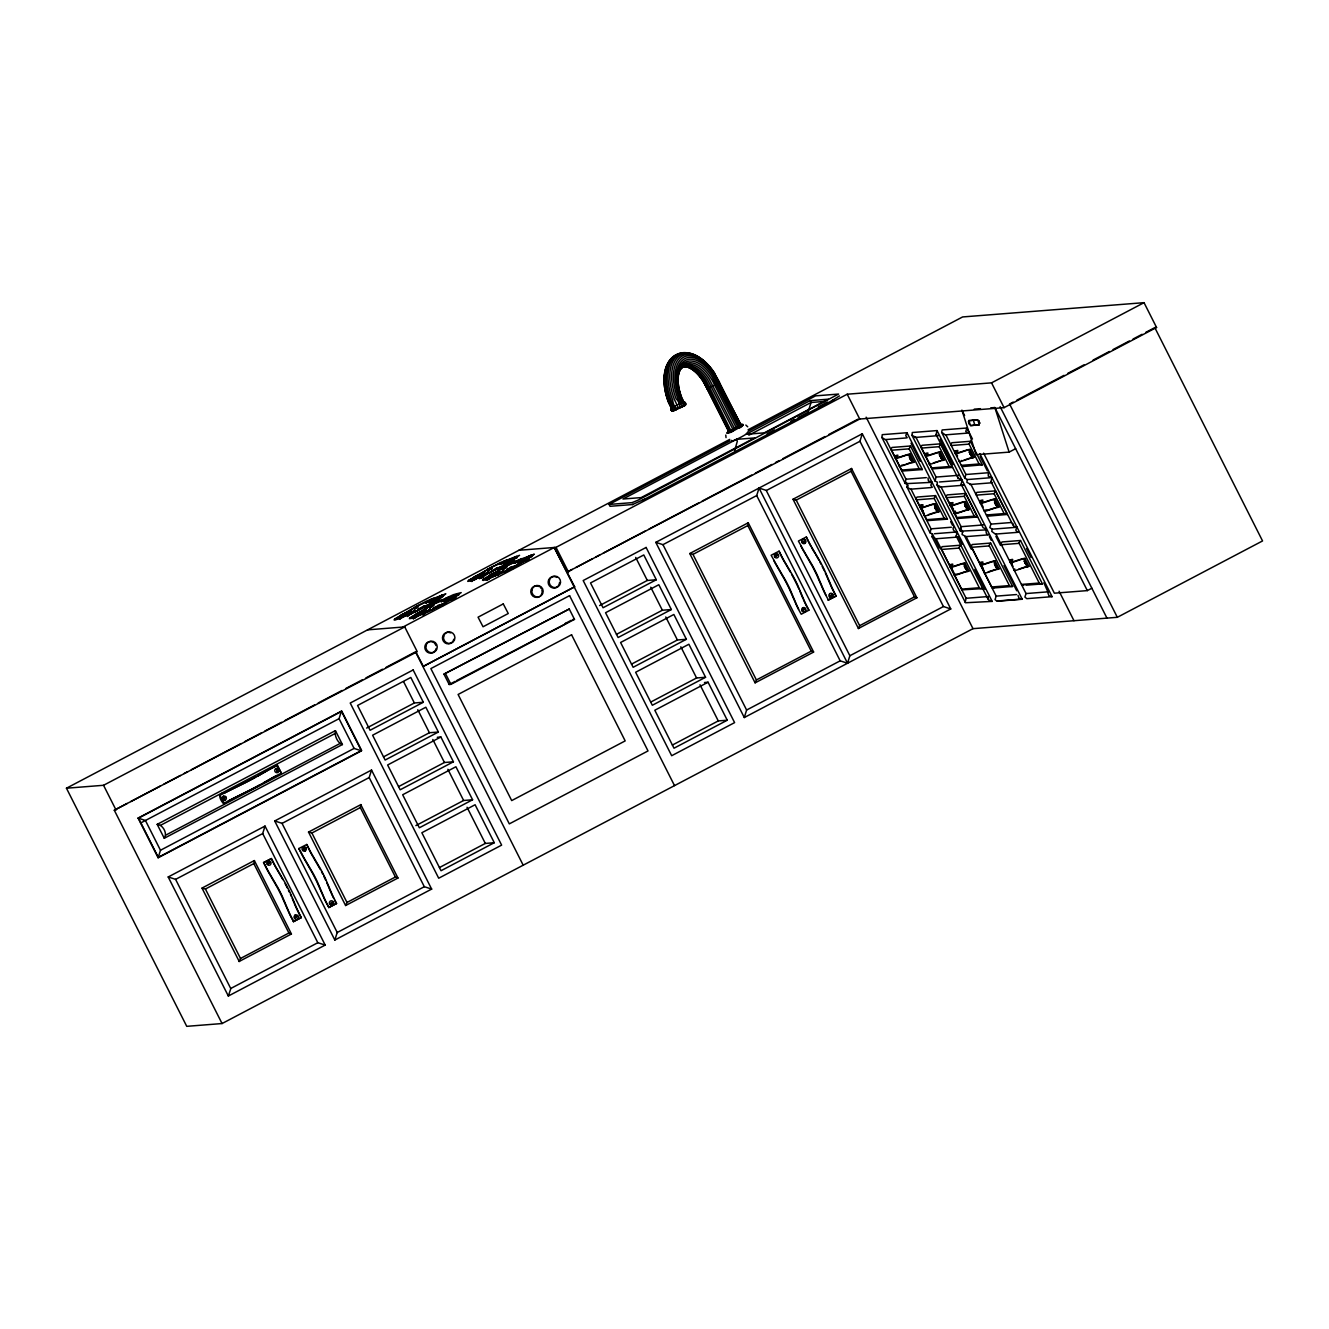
<?xml version="1.0" encoding="UTF-8"?>
<svg xmlns="http://www.w3.org/2000/svg" width="1329" height="1329" viewBox="0 0 1329 1329"><rect width="100%" height="100%" fill="white"/><g stroke="black" fill="none" stroke-linecap="round" stroke-linejoin="round"><path stroke-width="1.5" d="M725.767 435.065L726.033 437.606M776.651 555.456L775.455 553.811M304.241 849.198L305.255 850.892M985.968 509.588L986.268 510.07A45.452 3.721 -26.8 0 0 988.311 509.921L996.85 507.213A32.245 2.641 -26.8 0 1 997.863 507.047L999.043 506.947L995.072 499.073L993.876 499.172A32.245 2.641 -26.8 0 0 992.879 499.339L984.34 502.046A45.452 3.721 -26.8 0 1 982.297 502.212L982.862 500.136A32.245 2.641 -26.8 0 0 982.247 500.086L979.971 500.751L983.161 507.047M1012.781 523.36L1013.828 526.251L1017.017 527.231L1015.771 530.121L1017.266 532.231M1017.997 595.392L1019.044 598.283L1022.234 599.246L937.028 430.579L912.309 432.523L911.993 435.347L935.101 481.098L937.377 482.128L937.045 484.952L960.468 531.151L985.088 529.955M1047.867 592.817L1048.913 595.708L1052.103 596.671L979.855 453.671M899.052 465.715L899.301 466.23A44.106 3.622 -26.8 0 0 901.361 466.064L910.049 463.156A33.873 2.774 -26.8 0 1 911.794 462.725L914.053 462.06L910.083 454.186L908.903 454.285A32.245 2.641 -26.8 0 0 907.89 454.452L899.351 457.159A45.452 3.721 -26.8 0 1 897.324 457.309L897.872 455.232A32.245 2.641 -26.8 0 0 897.258 455.199L894.998 455.864L896.577 459.003M929.071 463.804L929.702 462.941M950.152 505.535L951.714 503.492A33.873 2.774 -26.8 0 0 951.298 503.226L950.119 503.326L953.292 509.622M954.122 513.409L955.119 512.246M734.605 450.73L737.346 441.228L736.416 439.367L622.969 499.023L641.143 497.594L754.59 437.939L736.416 439.367M335.323 730.684L157.187 824.362C162.985 824.777 167.753 833.532 164.264 838.267L342.35 744.572C337.599 742.977 334.21 735.518 335.456 730.684L342.433 744.572M202.141 888.088L205.414 889.018L240.499 958.475L239.22 961.482L201.991 888.088L254.354 860.561L291.45 934.021L288.908 933.008L253.822 863.568L254.404 860.594M311.9 833.017L360.309 807.567L360.907 804.593L308.494 832.087L311.9 833.017L346.985 902.474L345.64 905.531L397.986 878.004M689.901 553.528L692.974 554.392L756.4 679.966L755.138 682.84L813.664 652.057L748.244 522.779L689.768 553.528L755.088 682.824M796.221 500.103L859.647 625.677L858.451 628.517L793.014 499.239L851.607 468.489L851.058 471.263L796.221 500.103L793.048 499.222M808.098 412.106L811.039 402.488L810.109 400.627L746.084 434.284L764.275 432.855L828.283 399.182L810.109 400.627M692.974 554.392L747.812 525.553L748.244 522.779M728.957 430.164L727.91 432.772L733.11 430.729L732.777 429.217L740.103 425.263L741.648 426.111L738.824 427.788L737.678 426.709L712.012 376.655A33.424 18.49 66.3 0 0 684.585 362.751A33.424 18.49 66.3 0 0 681.528 397.072L683.787 401.906A2.126 2.126 0 0 1 685.349 405.212L685.349 405.212A2.126 2.077 75.7 0 0 683.654 401.89L680.963 397.587M928.007 477.942L928.373 480.849L932.028 482.327L930.798 485.218L932.277 487.344M988.145 597.003L988.51 599.911L992.182 601.389L906.976 432.722L882.24 434.666L881.924 437.49L905.348 483.69L932.028 482.327M729.239 430.031L727.91 432.772M228.339 996.036L230.797 988.643L175.578 879.333L168.202 876.974L228.339 996.036L325.19 945.069L265.019 826.073L168.202 876.974M337.3 932.642L282.047 823.399L369.18 777.565L371.522 770.056L274.704 820.973L334.842 940.035L431.692 889.068L424.316 886.709L337.184 932.526L334.842 940.035M924.27 515.037L924.369 515.835A44.106 3.622 -26.8 0 0 926.413 515.669L935.118 512.761A33.873 2.774 -26.8 0 1 936.845 512.329L939.121 511.665L935.151 503.791L933.955 503.89A32.245 2.641 -26.8 0 0 932.958 504.056L924.419 506.764A45.452 3.721 -26.8 0 1 922.376 506.93L923.04 504.904A32.245 2.641 -26.8 0 0 922.326 504.804L920.05 505.469L924.02 513.343M984.191 510.319L984.291 511.117A44.106 3.622 -26.8 0 0 986.334 510.951L995.039 508.043A33.873 2.774 -26.8 0 1 996.767 507.612L999.043 506.947M984.158 572.234L984.257 573.032A44.106 3.622 -26.8 0 0 986.301 572.865L995.006 569.958A33.873 2.774 -26.8 0 1 996.733 569.526L999.009 568.862L995.039 560.988L993.843 561.087A32.245 2.641 -26.8 0 0 992.846 561.253L984.307 563.961A45.452 3.721 -26.8 0 1 982.264 564.111L982.928 562.101A32.245 2.641 -26.8 0 0 982.214 562.001L979.938 562.665L983.909 570.54M655.795 542.348L662.955 544.657L756.699 495.567L759.042 488.059L766.202 490.368L849.862 655.745L847.537 663.254L840.177 660.829L746.616 710.035L744.29 717.544L655.795 542.348L862.288 433.769L950.767 608.948L744.29 717.544M766.384 490.484L859.946 441.278L862.288 433.769M685.681 365.791A33.424 18.49 66.3 0 1 702.742 380.725L707.194 388.716L717.594 383.732L719.471 382.187L714.337 372.984A41.98 23.224 66.3 0 0 679.9 355.524A41.98 23.224 66.3 0 0 676.046 398.617C685.531 408.8 674.052 413.618 672.64 399.929A43.824 24.238 66.3 0 1 671.859 360.126A43.824 24.238 66.3 0 1 698.041 357.518M907.308 484.288L906.976 487.095L930.084 532.846L932.36 533.893L934.038 537.198M1013.014 525.171L991.002 481.63L991.949 477.609L967.23 479.57L966.897 482.377L970.918 484.437L990.952 524.124L1011.303 522.513M932.36 533.893L932.044 536.717L965.485 602.751L992.182 601.389M953.408 527.081C951.481 532.314 958.907 530.852 956.149 535.952L988.161 599.346M962.429 531.75L962.096 534.557L966.117 536.617L996.185 596.14L1016.519 594.545M1017.017 527.231L992.281 529.175L991.75 531.384L995.321 534.092L1018.346 532.281M1048.066 592.285L1043.863 582.783M158.134 857.77L160.477 850.261L145.426 820.491L138.083 818.083L158.134 857.77L361.455 750.852L341.403 711.165L138.083 818.083M140.592 823.033L339.061 718.673L341.403 711.165M411.143 614.031L414.847 610.426L412.355 613.001M484.869 575.523L488.574 571.919L484.836 575.789M728.574 430.513L727.711 432.673M742.446 425.529L741.931 424.383L740.103 424.615L718.673 382.187L740.868 424.566L742.363 425.346L741.648 426.111M906.976 432.722L905.73 435.613L907.225 437.739M937.028 430.579L936.081 434.583L958.093 478.141L962.096 480.184L961.149 484.205L983.144 527.746C988.859 529.008 983.593 533.361 988.477 534.856L964.937 536.7L971.217 549.143M926.313 477.626L905.979 479.221L905.032 483.241M966.897 428.004L965.751 431.493L968.226 433.055L945.201 434.882L941.63 432.174L942.178 429.948L966.897 428.004L972.463 439.035M958.408 475.317L936.048 477.078L935.101 481.098M991.949 477.609L988.294 476.131L988.278 472.742L965.901 474.503L964.754 477.991L967.23 479.57M951.381 527.231L931.031 528.842L930.084 532.846M983.477 524.922L961.1 526.683L960.153 530.703M990.952 524.124L989.806 527.596L992.281 529.175M988.494 596.522L966.117 598.283L965.17 602.303M996.185 596.14L995.039 599.628L996.949 601.24L1022.234 599.246M1048.415 591.804L1026.038 593.565L1024.892 597.053L1026.819 598.665L1052.103 596.671M427.689 611.805L430.181 609.214L422.356 614.031M500.817 573.331L503.326 570.756L495.501 575.573M423.021 615.327L429.051 609.729M497.661 575.474L502.179 571.271M954.87 573.746L954.189 575.175A44.106 3.622 -26.8 0 0 956.249 575.025L964.937 572.101A33.873 2.774 -26.8 0 1 966.681 571.669L968.941 571.005L964.97 563.147L963.791 563.23A32.245 2.641 -26.8 0 0 962.777 563.396L954.239 566.104A45.452 3.721 -26.8 0 1 952.212 566.27L952.76 564.194A32.245 2.641 -26.8 0 0 952.145 564.144L949.886 564.808L953.857 572.683M1014.791 569.011L1014.11 570.457A44.106 3.622 -26.8 0 0 1016.17 570.291L1024.858 567.383A33.873 2.774 -26.8 0 1 1026.603 566.951L1028.862 566.287L1024.892 558.429L1023.712 558.512A32.245 2.641 -26.8 0 0 1022.699 558.678L1014.16 561.386A45.452 3.721 -26.8 0 1 1012.133 561.552L1012.681 559.476A32.245 2.641 -26.8 0 0 1012.067 559.426L1009.807 560.09L1012.98 566.387M417.04 607.669L418.386 606.489L416.392 606.373L417.04 607.669L414.515 608.998L413.867 607.702L418.386 606.489M432.39 606.456L433.736 605.293L431.726 605.16L432.39 606.456L429.848 607.785L429.201 606.489L433.736 605.293M490.783 569.161L492.129 567.981L490.119 567.865L490.783 569.161L488.241 570.49L487.593 569.194L492.129 567.981M505.518 567.998L506.864 566.818L504.87 566.702L505.518 567.998L502.993 569.327L502.329 568.031L506.864 566.818M415.778 608.333L417.14 607.154L414.515 608.998M431.111 607.12L432.473 605.941L429.848 607.785M489.504 569.825L490.866 568.646L488.241 570.49M504.256 568.662L505.601 567.483L502.993 569.327M707.875 387.752L707.011 388.616L728.325 430.812L732.827 429.184L707.543 379.645A30.118 16.662 66.3 0 0 678.023 374.08M959.555 460.382L959.222 461.512A44.106 3.622 -26.8 0 0 961.282 461.346L969.971 458.439A33.873 2.774 -26.8 0 1 971.715 458.007L973.991 457.342L970.004 449.468L968.824 449.567A32.245 2.641 -26.8 0 0 967.811 449.734L959.289 452.441A45.452 3.721 -26.8 0 1 957.245 452.591L957.794 450.514A32.245 2.641 -26.8 0 0 957.179 450.481L954.92 451.146L956.498 454.285M731.581 440.364C728.093 444.085 749.905 433.237 747.214 432.573M672.075 407.206L671.079 407.82A2.126 2.126 0 0 0 672.64 411.143L677.873 408.867M672.64 411.143L677.624 408.535M679.783 407.97L685.349 405.212L678.205 408.385M175.544 879.399L262.693 833.565L265.019 826.073M415.196 617.719L424.416 611.423L415.229 617.719M486.846 580.308L497.544 572.965L486.846 580.308L486.181 579.012L497.544 572.965M409.199 614.297L414.847 610.426M425.845 602.884L433.42 598.216L434.085 599.512L425.845 602.884L431.244 599.163M424.532 613.084L430.181 609.214M441.178 601.672L448.753 597.003L449.418 598.299L441.178 601.672L446.594 597.95M482.925 575.789L488.574 571.919M499.571 564.376L507.146 559.708L507.811 561.004L499.571 564.376L504.987 560.655M497.677 574.626L503.326 570.756M514.323 563.214L521.898 558.545L522.546 559.841L514.323 563.214L519.722 559.492M409.083 612.636L399.896 618.915L409.083 612.636L397.72 618.683M482.809 574.128L473.622 580.408L482.809 574.128L471.446 580.175L472.094 581.454M399.398 618.949L408.784 612.652L397.172 618.699M416.293 616.689L413.169 618.782L412.505 617.487L424.117 611.456L419.416 614.596M477.809 577.284L482.51 574.145L470.898 580.192L471.562 581.487M487.859 579.278L497.262 572.982L485.65 579.029L486.298 580.324M331.569 903.388L332.865 904.667A2.209 2.16 85.5 0 0 330.556 900.962L330.074 901.278A2.209 2.16 85.5 0 0 332.4 904.966M401.441 614.779L410.91 610.692L400.029 615.692L401.391 616.54M416.774 613.566L426.244 609.496L415.362 614.496L416.725 615.327M475.167 576.271L484.636 572.184L473.755 577.185L475.117 578.032M455.515 598.316L454.153 597.485L444.933 601.456L455.565 596.571L456.212 597.851M513.908 561.021L512.545 560.19L503.326 564.144L513.958 559.26L514.605 560.556M489.903 575.108L499.388 571.021L488.507 576.038L489.853 576.869M802.866 607.718L802.4 608.034A2.209 2.16 85.5 0 0 804.709 611.722L805.191 611.406A2.209 2.16 85.5 0 0 802.866 607.718L803.596 609.513M437.49 600.525L429.599 602.652L440.231 597.768L440.879 599.063M525.968 560.855L518.077 562.981L528.693 558.097L529.357 559.393M728.99 431.377C720.717 435.696 737.329 431.51 734.439 428.453L709.088 378.748A30.833 17.044 66.3 0 0 678.338 375.027M728.807 431.742L730.036 430.961M496.531 568.662L491.747 570.922L496.232 568.513M1012.565 586.471L1009.99 586.305A3.655 2.724 -14.7 0 1 1009.375 585.591L989.324 545.903A3.655 2.309 -37.1 0 1 989.191 545.106L990.637 543.063L1012.565 586.471L994.026 587.933M1042.434 583.896L1039.859 583.73A3.655 2.724 -14.7 0 1 1039.228 583.032L1019.177 543.345A3.655 2.309 -37.1 0 1 1019.044 542.531L1020.506 540.488L1042.434 583.896L1025.938 585.192M400.677 616.988L410.146 611.19L403.7 615.094M474.403 578.48L483.872 572.683L477.427 576.587M416.01 615.792L425.479 609.978L419.034 613.882M489.155 577.318L498.624 571.52L492.179 575.424M740.103 424.615L742.745 425.18M403.85 614.995L410.91 610.692M477.576 576.487L484.636 572.184M420.961 612.719L426.244 609.496M492.328 575.324L499.388 571.021M1023.878 585.358L1021.835 585.142A3.655 2.309 -37.1 0 1 1021.569 584.411L1039.228 583.032M921.661 507.396L921.711 508.342M479.404 578.746L482.427 576.969M910.465 445.996L909.136 448.837L919.17 468.688L922.359 469.552L910.465 445.996L891.909 447.458L891.028 449.185L902.175 471.047L922.359 469.552M940.517 443.836L939.204 446.694L949.222 466.529L952.428 467.409L940.517 443.836L921.977 445.298L921.08 447.042L932.244 468.888L952.428 467.409M970.386 441.278L969.057 444.119L979.091 463.971L982.281 464.834L970.386 441.278L951.846 442.74L950.933 444.202L951.398 445.514L969.057 444.119M935.516 495.601L934.204 498.458L944.221 518.293L947.427 519.157L935.516 495.601L916.977 497.063L916.08 498.807L927.243 520.652L947.427 519.157M965.585 493.458L964.273 496.298L974.29 516.15L977.479 517.014L965.585 493.458L947.045 494.92L946.148 496.647L957.295 518.509L977.479 517.014M995.438 490.883L994.125 493.723L1004.143 513.575L1007.349 514.439L995.438 490.883L976.898 492.345L975.984 493.807L976.466 495.119L994.125 493.723M965.635 506.316L964.538 504.239L966.582 508.11L965.12 506.233M965.369 567.865C968.941 574.427 962.312 560.705 964.92 567.732M1025.29 563.147L1024.227 561.004L1026.187 564.941L1025.191 563.047M263.325 782.897L272.927 777.482A32.245 2.641 -26.8 0 1 276.216 775.721L281.349 773.146L277.379 765.271L272.246 767.863A32.245 2.641 -26.8 0 0 268.956 769.607L254.155 778.096A44.106 3.622 -26.8 0 1 245.749 782.515L229.252 790.655A33.873 2.774 -26.8 0 0 224.667 792.998C210.896 792.881 232.425 814.81 219.783 795.556M258.042 775.97L268.242 770.155A33.873 2.774 -26.8 0 1 272.511 767.83L277.379 765.271M262.012 783.844L272.212 778.013A33.873 2.774 -26.8 0 1 276.482 775.704M164.264 838.267L157.187 824.362M261.531 783.894L258.142 785.971A44.106 3.622 -26.8 0 1 249.719 790.39L233.223 798.53A33.873 2.774 -26.8 0 0 228.638 800.855L223.505 803.447M255.65 777.066L253.673 778.146A45.452 3.721 -26.8 0 1 245.284 782.548L227.774 791.253A32.245 2.641 -26.8 0 0 224.402 793.014L219.518 795.573M259.62 784.941L257.643 786.004A45.452 3.721 -26.8 0 1 249.254 790.423L231.761 799.128A32.245 2.641 -26.8 0 0 228.372 800.889M644.449 499.272L632.405 504.538M431.56 600.808L442.74 595.01L443.388 596.289L431.344 600.791L442.192 595.027M517.114 557.781L505.07 562.283L515.918 556.519M424.416 611.423L413.053 617.47L413.701 618.766M446.893 599.595L458.073 593.797L458.721 595.093L446.677 599.595L457.525 593.814M520.038 561.137L531.201 555.339L531.866 556.635L519.822 561.12L530.67 555.356M1145.714 332.383L1154.801 327.615L1262.55 540.936L1117.324 617.304L972.994 628.667L222.059 1023.546L186.741 1026.337L66.45 788.213L729.754 439.401M748.094 429.765L962.595 316.95L1144.036 302.663L1156.562 327.466L1004.076 407.654L859.73 419.034L566.769 572.301M632.953 504.505L610.044 506.299L609.097 504.439L729.704 441.029M747.978 431.41L815.591 395.859L838.566 394.065L638.153 500.119L632.023 502.644L609.097 504.439M423.652 606.074L427.573 606.838L426.925 605.542L422.389 606.738L424.383 606.871L425.047 608.167L426.31 607.503M497.378 567.566L501.299 568.33L500.651 567.034L496.116 568.231L498.126 568.363L498.774 569.659M748.858 435.181L811.039 402.488L825.176 401.375M767.032 433.752L774.358 429.898M790.805 421.243L794.476 419.316M798.114 417.406L807.268 412.588M818.232 406.824L827.386 402.006M642.173 500.452L833.831 399.68M402.92 627.072L554.243 547.498L574.66 586.803L423.336 666.377L574.66 586.803M66.45 788.213L103.546 785.289L404.73 626.906L417.256 651.708L114.294 810.225L222.059 1023.546M518.842 550.289L556.004 547.349L847.204 394.215L991.55 382.852L1144.036 302.663M114.294 810.225L127.152 803.464M130.823 801.537L160.211 786.087M163.882 784.16L180.412 775.455M184.083 773.528L187.754 771.601M191.442 769.674L241.014 743.592M244.702 741.665L261.215 732.977M264.903 731.033L281.432 722.345M285.104 720.418L314.475 704.968M318.163 703.024L342.035 690.482M345.706 688.538L362.236 679.85M365.907 677.923L382.436 669.235M386.108 667.308L415.495 651.841L523.194 865.196M568.596 571.337L572.251 569.41M575.922 567.483L592.402 558.811M596.057 556.884L599.728 554.974M603.383 553.047L645.495 530.902M649.167 528.975L698.605 502.977M702.26 501.05L751.699 475.051M755.37 473.124L771.85 464.452M775.505 462.525L779.176 460.598M782.831 458.671L824.944 436.527M828.615 434.6L857.903 419.2M443.952 674.135L569.261 609.014L574.493 619.364L450.913 684.352L449.185 684.485L443.952 674.135L569.261 609.014M160.593 825.292L334.858 733.641M224.451 798.131L225.864 796.785A2.209 2.16 85.5 0 0 222.259 799.144L222.558 799.626A2.209 2.16 85.5 0 0 226.163 797.267M277.096 770.305L278.758 769.425M449.185 684.485L455.232 681.312M571.237 620.294L565.19 623.484L566.37 623.384M366.621 728.076L414.366 702.975L423.336 702.26L410.811 677.458L357.567 705.466L370.093 730.269L423.336 702.26M599.595 605.575L647.323 580.457L656.31 579.76L643.784 554.957L590.525 582.949L603.05 607.752L656.31 579.76M564.543 624.348L456.744 680.514M165.61 835.21L339.875 743.559M894.998 455.864L896.178 455.764A33.873 2.774 -26.8 0 1 896.593 456.03L895.331 458.355A44.106 3.622 -26.8 0 0 897.374 458.189L906.079 455.282A33.873 2.774 -26.8 0 1 907.823 454.85L910.083 454.186M160.477 850.261L354.095 748.426L361.455 750.852M1013.196 402.072L1009.575 403.983L1117.324 617.304M1016.835 400.162L1064.031 375.343M1067.652 373.432L1083.999 364.844M1093.069 360.076L1109.416 351.471M1113.037 349.56L1129.384 340.972M1133.006 339.061L1142.093 334.293M940.151 452.043L938.955 452.142A32.245 2.641 -26.8 0 0 937.958 452.309L929.42 455A45.452 3.721 -26.8 0 1 927.376 455.166L927.941 453.089A32.245 2.641 -26.8 0 0 927.326 453.056L925.05 453.721L926.247 453.621A33.873 2.774 -26.8 0 1 926.662 453.887L925.399 456.212A44.106 3.622 -26.8 0 0 927.443 456.046L936.148 453.139A33.873 2.774 -26.8 0 1 937.875 452.707L940.151 452.043L944.122 459.917L941.846 460.582A33.873 2.774 -26.8 0 0 940.118 461.013L931.413 463.921A44.106 3.622 -26.8 0 1 929.37 464.087L929.154 463.971M383.5 756.882L429.4 732.744L438.371 732.03L425.845 707.227L372.602 735.219L385.128 760.038L438.371 732.03M616.457 634.365L662.357 610.227L671.344 609.529L658.819 584.727L605.559 612.719L618.101 637.521L671.344 609.529M954.92 451.146L956.099 451.046A33.873 2.774 -26.8 0 1 956.515 451.312L955.252 453.638A44.106 3.622 -26.8 0 0 957.295 453.471L966 450.564A33.873 2.774 -26.8 0 1 967.745 450.132L970.004 449.468M798.696 609.247A33.873 6.612 62.3 0 1 796.553 604.695L789.858 588.93A44.106 8.605 62.3 0 0 785.505 580.308L776.369 564.725A33.873 6.612 62.3 0 1 773.927 560.207L771.136 555.24L779.076 551.17L781.602 556.17A33.873 6.612 62.3 0 0 784.06 560.688L793.18 576.271A44.106 8.605 62.3 0 1 797.533 584.893L804.244 600.658A33.873 6.612 62.3 0 0 806.371 605.21L808.896 610.194L801.221 614.231L798.43 609.263A32.245 6.296 62.3 0 1 796.752 605.841L789.376 588.946A45.452 8.871 62.3 0 0 785.024 580.358L775.438 563.646A32.245 6.296 62.3 0 1 773.661 560.223M825.957 595.06A33.873 6.612 62.3 0 1 823.814 590.508L817.119 574.743A44.106 8.605 62.3 0 0 812.767 566.121L803.63 550.555A33.873 6.612 62.3 0 1 801.188 546.036L798.397 541.053L806.338 536.999L808.863 541.983A33.873 6.612 62.3 0 0 811.321 546.518L820.442 562.084A44.106 8.605 62.3 0 1 824.794 570.706L831.505 586.471A33.873 6.612 62.3 0 0 833.632 591.023L836.157 596.023L828.216 600.077L836.157 596.023M440.879 736.997L387.636 764.989L400.162 789.791L453.422 761.799L440.879 736.997L437.291 737.279M964.605 415.495L961.897 410.129L976.15 454.701L1009.126 452.109L1015.638 448.67M920.05 505.469L921.23 505.385A33.873 2.774 -26.8 0 1 921.661 505.635L920.399 507.96A44.106 3.622 -26.8 0 0 922.442 507.811L931.147 504.887A33.873 2.774 -26.8 0 1 932.875 504.455L935.151 503.791M398.534 786.635L444.434 762.497L453.422 761.799M631.491 664.135L677.408 639.997L686.379 639.282L673.853 614.48L620.593 642.488L633.136 667.291L686.379 639.282M205.414 889.018L253.822 863.568M263.541 862.604L271.481 858.551L274.007 863.534A33.873 6.612 62.3 0 0 276.449 868.07L285.585 883.635A44.106 8.605 62.3 0 1 289.938 892.257L296.633 908.023A33.873 6.612 62.3 0 0 298.776 912.574L301.301 917.575L293.609 921.612L290.835 916.628A32.245 6.296 62.3 0 1 289.157 913.206L281.765 896.327A45.452 8.871 62.3 0 0 277.429 887.722L267.843 871.01A32.245 6.296 62.3 0 1 266.066 867.604L263.541 862.604L271.481 858.551M950.119 503.326L952.378 502.661A32.245 2.641 -26.8 0 1 952.993 502.694L952.444 504.771A45.452 3.721 -26.8 0 0 954.488 504.621L963.01 501.913A32.245 2.641 -26.8 0 1 964.023 501.747L965.203 501.648L969.19 509.522L966.914 510.186A33.873 2.774 -26.8 0 0 965.17 510.618L956.481 513.526A44.106 3.622 -26.8 0 1 954.438 513.692L954.222 513.575M298.842 848.517L306.783 844.463L309.308 849.447A33.873 6.612 62.3 0 0 311.75 853.982L320.87 869.548A44.106 8.605 62.3 0 1 325.24 878.17L331.934 893.935A33.873 6.612 62.3 0 0 334.061 898.487L336.586 903.471L328.911 907.508L326.12 902.541A32.245 6.296 62.3 0 1 324.442 899.118L317.066 882.24A45.452 8.871 62.3 0 0 312.73 873.635L303.128 856.923A32.245 6.296 62.3 0 1 301.351 853.517L298.842 848.517L301.617 853.484A33.873 6.612 62.3 0 0 304.075 858.019L313.195 873.585A44.106 8.605 62.3 0 1 317.548 882.207L324.259 897.972A33.873 6.612 62.3 0 0 326.386 902.524L328.911 907.508M950.235 505.701L950.451 505.817A44.106 3.622 -26.8 0 0 952.494 505.651L961.199 502.744A33.873 2.774 -26.8 0 1 962.944 502.312L965.203 501.648M979.971 500.751L981.167 500.668A33.873 2.774 -26.8 0 1 981.583 500.917L980.32 503.242A44.106 3.622 -26.8 0 0 982.364 503.093L991.069 500.169A33.873 2.774 -26.8 0 1 992.796 499.737L995.072 499.073M415.877 825.591L463.622 800.49L472.592 799.776L455.913 766.75L402.67 794.759L419.349 827.784L472.592 799.776M650.678 702.111L696.579 677.973L705.566 677.275L688.887 644.249L635.627 672.258L652.323 705.267L705.566 677.275M708.075 682.226L654.815 710.234L674.002 748.21L727.262 720.218L708.075 682.226L704.486 682.508M949.886 564.808L951.066 564.725A33.873 2.774 -26.8 0 1 951.481 564.991L950.218 567.317A44.106 3.622 -26.8 0 0 952.262 567.151L960.967 564.244A33.873 2.774 -26.8 0 1 962.694 563.812L964.97 563.147M293.344 921.628L301.301 917.575M756.4 679.966L811.238 651.127L813.531 651.974M859.647 625.677L914.485 596.837L916.91 597.768M858.335 628.534L916.877 597.784L851.49 468.489M328.645 907.541L336.586 903.471M979.938 562.665L981.118 562.566A33.873 2.774 -26.8 0 1 981.55 562.832L980.287 565.157A44.106 3.622 -26.8 0 0 982.33 565.008L991.035 562.084A33.873 2.774 -26.8 0 1 992.763 561.652L995.039 560.988M240.499 958.475L288.908 933.008M346.985 902.474L395.394 877.007L397.952 878.02L360.774 804.593M239.087 961.515L291.367 934.021M1009.807 560.09L1010.987 560.007A33.873 2.774 -26.8 0 1 1011.402 560.257L1010.14 562.582A44.106 3.622 -26.8 0 0 1012.183 562.433L1020.888 559.509A33.873 2.774 -26.8 0 1 1022.616 559.094L1024.892 558.429M439.417 867.571L485.318 843.433L494.288 842.719L475.101 804.743L421.858 832.735L441.045 870.728L494.288 842.719M672.374 745.054L718.275 720.916L727.262 720.218M849.862 655.745L943.424 606.539L950.767 608.948M230.681 988.527L317.814 942.71L325.19 945.069M983.61 453.123L1054.379 593.199L1087.338 590.608L1091.857 588.232M505.286 562.3L516.466 556.502M831.572 400.86L839.446 395.909M735.02 429.965L737.362 428.752M677.292 408.817L675.315 409.897L677.009 409.249M680.697 407.538L682.674 406.458L680.98 407.106M499.87 567.832L505.651 565.107M426.144 606.34L431.925 603.615M514.622 566.669L518.958 564.626M441.477 605.127L445.813 603.084M482.493 577.55L483.59 577.085M518.077 562.981L527.297 559.027L527.945 560.323M429.599 602.652L438.819 598.698L439.467 599.994M993.776 588.082L991.982 587.717A3.655 2.309 -37.1 0 1 991.716 586.986L971.665 547.299A3.655 2.724 -14.7 0 1 971.167 546.535L972.097 544.525L990.637 543.063M500.634 563.911L507.811 561.004M515.386 562.748L522.546 559.841M426.908 602.419L434.085 599.512M442.241 601.206L449.418 598.299M505.07 562.283L512.745 559.31M519.822 561.12L527.48 558.147M431.344 600.791L442.839 596.322M446.677 599.595L454.352 596.605M937.676 461.562L940.567 460.548M908.853 463.24L905.929 464.303M963.724 572.201L958.226 573.978A45.452 3.721 -26.8 0 1 956.182 574.145M684.352 405.827A2.126 1.778 61.5 0 0 682.79 402.521L680.332 397.255A36.963 20.45 66.3 0 1 683.721 359.295A36.963 20.45 66.3 0 1 714.055 374.662L739.954 425.33C747.413 421.376 739.771 430.662 736.216 427.606L714.786 385.393A31.962 17.676 66.3 0 0 686.578 363.349A31.962 17.676 66.3 0 0 681.461 397.255M740.668 425.662L742.529 425.081M909.435 463.04L911.86 462.326A32.245 2.641 -26.8 0 1 912.873 462.16L914.053 462.06M964.306 571.985L966.748 571.271A32.245 2.641 -26.8 0 1 967.761 571.105L968.941 571.005M937.028 461.811L933.39 462.874M803.979 541.85L804.826 543.428M831.256 595.857L832.087 597.419M935.566 512.296L928.39 514.639M995.454 569.493L988.278 571.835M960.103 512.064L966.98 509.788A32.245 2.641 -26.8 0 1 967.695 509.638M504.106 563.662L512.861 561.071M518.842 562.499L527.596 559.908M430.38 602.17L439.118 599.578M445.713 600.957L454.468 598.382M970.918 457.824L964.04 460.116M1025.805 566.785L1018.911 569.078M904.983 464.602L903.338 465.017A45.452 3.721 -26.8 0 1 901.627 465.233M995.936 569.344L996.816 569.128A32.245 2.641 -26.8 0 1 997.83 568.962L999.009 568.862M503.326 564.144L511.216 562.017M444.933 601.456L452.824 599.313M941.513 460.266L941.929 460.166A32.245 2.641 -26.8 0 1 942.942 460L944.122 459.917M936.513 512.03L936.928 511.931A32.245 2.641 -26.8 0 1 937.942 511.765L939.121 511.665M959.239 512.296L958.458 512.479A45.452 3.721 -26.8 0 1 956.415 512.645L956.099 512.379M906.262 437.939L885.28 439.6L881.924 437.49M931.33 487.544L910.332 489.205L906.976 487.095M1154.801 327.615L1156.562 327.466M974.257 409.149L980.437 408.667M990.736 407.853L994.856 407.538L1087.338 590.608M968.874 420.529L977.712 419.831L979.307 424.782L970.452 425.479L968.874 420.529A53.957 2.675 -17.7 0 0 973.293 420.18A53.957 2.675 -17.7 0 0 977.712 419.831M914.817 437.49L938.357 435.63M891.477 450.232L909.136 448.837M921.545 448.089L939.204 446.694M939.753 455.083L941.347 458.239M909.966 458.854C915.399 466.197 906.893 450.98 910 458.771M973.991 457.342L972.795 457.425A32.245 2.641 -26.8 0 0 972.163 457.525M901.511 470.084L919.17 468.688M979.091 463.971L961.432 465.349L963.01 466.529L982.281 464.834M931.563 467.924L949.222 466.529M939.437 481.978L962.096 480.184M939.869 487.095L963.425 485.235M969.738 484.52L991.251 482.826M916.545 499.837L934.204 498.458M946.597 497.694L964.273 496.298M964.704 504.704L966.299 507.861M934.951 508.309C939.238 514.024 932.277 502.545 935.433 508.426M995.355 503.857C998.91 509.456 992.829 497.478 995.006 503.658M967.994 509.605L969.19 509.522M954.089 511.2L955.269 511.1M926.562 519.689L944.221 518.293M1004.143 513.575L986.483 514.971L988.062 516.134L1007.349 514.439M956.631 517.529L974.29 516.15M806.338 536.999L808.597 542.016A32.245 6.296 62.3 0 0 810.374 545.422L810.972 546.535M934.42 533.726L957.096 531.949M779.076 551.17L781.336 556.187A32.245 6.296 62.3 0 0 783.113 559.609L790.456 572.184M1020.506 540.488L1001.95 541.95L1001.036 543.96A3.655 2.724 -14.7 0 0 1001.518 544.724L1019.177 543.345M941.596 549.458L959.256 548.063L979.307 587.75A3.655 2.724 -14.7 0 0 979.938 588.448L982.513 588.614L961.914 589.877A3.655 2.309 -37.1 0 1 961.648 589.146L941.596 549.458A3.655 2.724 -14.7 0 1 941.115 548.678L942.028 546.668L960.585 545.206L959.123 547.266A3.655 2.309 -37.1 0 0 959.256 548.063M971.665 547.299L989.324 545.903M964.472 566.204L966.05 569.344M1024.509 561.469L1026.104 564.626M995.271 565.689C991.899 558.496 999.258 572.201 995.172 565.689M1028.862 566.287L1027.682 566.387A32.245 2.641 -26.8 0 0 1026.669 566.553M367.518 629.863L404.73 626.906M572.766 619.497L574.493 619.364M961.648 589.146L979.307 587.75M991.716 586.986L1009.375 585.591M808.896 610.194L806.105 605.227A32.245 6.296 62.3 0 1 804.427 601.804L803.397 599.595M997.398 600.99L1022.134 599.03M281.349 773.146L277.113 765.288M306.783 844.463L309.042 849.464A32.245 6.296 62.3 0 0 310.82 852.886L312.614 856.142M308.527 832.07L345.59 905.514M683.654 401.89L671.228 407.837L668.404 402.122A40.518 22.41 66.3 0 1 664.949 372.485M274.704 820.973L282.08 823.332M937.809 435.679L936.081 434.583M962.861 485.284L961.149 484.205M740.702 424.483L719.271 382.087M992.198 482.626L991.002 481.63M957.329 536.966L956.149 535.952M662.955 544.657L746.616 710.035M745.835 425.064L747.712 426.792M952.112 505.518L952.245 507.246M953.508 509.107L952.76 508.16M982.862 567.915L982.098 566.669M922.974 510.718L922.409 509.838M814.993 553.379L811.57 547.631M911.993 435.347L915.997 437.391L936.048 477.078M937.045 484.952L941.048 486.995L961.1 526.683M932.044 536.717L936.048 538.76L966.117 598.283M957.561 455.98L957.079 455.133M678.704 408.618L674.318 399.265A43.109 23.839 66.3 0 1 675.713 357.219A43.109 23.839 66.3 0 1 706.829 364.129M313.195 857.172L320.405 869.598M815.508 554.176L818.83 560.041M728.01 432.324L728.508 430.895L702.825 380.16A35.135 19.437 66.3 0 0 694.253 370.043M728.624 432.606L729.089 430.746L703.739 381.107A30.833 17.044 66.3 0 0 682.873 366.704M729.787 432.191L730.053 430.397L704.769 380.875A30.118 16.662 66.3 0 0 681.395 367.601M282.844 879.549L275.518 866.973A32.245 6.296 62.3 0 1 273.741 863.568L272.063 860.228M731.315 431.543L706.064 380.376A29.886 16.529 66.3 0 0 681.544 367.95M719.238 382.519L714.553 373.881A38.807 21.463 66.3 0 0 682.707 357.734A38.807 21.463 66.3 0 0 679.152 397.587L681.727 403.069A2.126 1.412 62.9 0 1 683.289 406.392M717.843 380.659L713.656 372.934A43.109 23.839 66.3 0 0 709.204 366.837M791.569 574.228L792.699 576.321A45.452 8.871 62.3 0 1 797.051 584.91L798.978 589.079M952.229 569.177L951.73 568.164M415.911 652.09L423.336 666.377M991.55 382.852L1004.076 407.654M1000.122 406.641L1106.957 618.118M1059.097 591.222L1073.982 620.709M980.071 456.512L987.364 470.948M1026.536 548.512L1031.105 557.532M968.924 450.049L972.894 457.907M993.976 499.654L997.963 507.512M1023.812 558.994L1027.782 566.868M1011.568 562.483L1012.366 564.061M945.849 434.816L965.901 474.503M995.969 534.042L1026.038 593.565M995.886 536.285L1000.521 545.455M941.846 432.772L964.954 478.523M940.184 439.234L952.943 464.502M989.391 536.65L991.218 540.255M1003.976 565.523L1016.735 590.774M939.055 452.608L943.042 460.482M964.123 502.229L968.093 510.087M993.942 561.569L997.929 569.427M960.933 528.792L962.811 532.497M911.029 443.188L920.15 461.229M950.667 521.666L952.494 525.271M962.063 544.209L958.425 536.999L934.868 538.86L939.52 548.063M974.821 569.476L984.839 589.312M909.003 454.767L912.973 462.625M934.054 504.372L938.041 512.246M963.89 563.712L967.861 571.586M885.928 439.534L905.979 479.221M910.996 489.155L931.031 528.842M906.378 482.444L908.239 486.115M866.159 417.19L972.994 628.667M847.204 394.215L859.73 419.034M859.946 441.278L943.424 606.539M851.058 471.263L914.485 596.837M835.891 596.04L833.366 591.04A32.245 6.296 62.3 0 1 831.688 587.617L825.309 572.849M828.482 600.06L825.691 595.076A32.245 6.296 62.3 0 1 824.013 591.654L816.621 574.776A45.452 8.871 62.3 0 0 812.285 566.171L802.699 549.458A32.245 6.296 62.3 0 1 800.922 546.053M759.042 488.059L847.537 663.254M709.736 391.424L714.387 400.627M721.813 415.329L723.674 419M756.699 495.567L840.177 660.829M747.812 525.553L811.238 651.127M635.694 557.432L647.323 580.457M650.728 587.202L662.357 610.227M665.763 616.972L677.408 639.997M680.83 646.791L696.579 677.973M700.001 684.751L718.275 720.916M556.004 547.349L568.53 572.151M554.243 547.498L674.517 785.622M516.051 567.167L515.403 565.872L510.868 567.068L512.861 567.201L513.526 568.496M442.906 605.625L442.258 604.33L437.723 605.542L439.733 605.659L440.381 606.954M445.68 674.002L450.913 684.352M403.617 681.711L414.366 702.975M417.771 709.703L429.4 732.744M432.805 739.472L444.434 762.497M447.873 769.292L463.622 800.49M467.044 807.251L485.318 843.433M371.522 770.056L431.659 889.134M369.18 777.565L424.316 886.709M339.061 718.673L354.095 748.426M360.309 807.567L395.394 877.007M334.642 900.165L336.32 903.504M262.693 833.565L317.814 942.71M301.035 917.591L298.51 912.591A32.245 6.296 62.3 0 1 296.832 909.169L294.44 903.853M267.86 861.175L268.724 862.886M295.138 915.183L296.002 916.894M263.807 862.587L266.332 867.571A33.873 6.612 62.3 0 0 268.774 872.106L277.911 887.672A44.106 8.605 62.3 0 1 282.263 896.294L288.958 912.059A33.873 6.612 62.3 0 0 291.101 916.611L293.609 921.612M103.546 785.289L116.072 810.092M325.738 880.296L324.741 878.187A45.452 8.871 62.3 0 0 323.711 876.06M1012.034 564.111L1011.469 562.964M290.436 894.4L291.383 896.444M740.419 426.875L738.924 425.978L713.191 375.609A35.135 19.437 66.3 0 0 684.352 361.006A35.135 19.437 66.3 0 0 681.129 397.072L683.505 402.122A2.126 2.01 58.3 0 1 685.05 405.428M326.685 882.356L328.662 887.024M802.915 598.515L799.859 591.056M292.264 898.421L294.041 902.889M328.977 887.888L332.117 895.081A32.245 6.296 62.3 0 0 333.812 898.504M958.093 478.141L957.794 476.928M994.856 407.538L1009.126 452.109M973.293 420.18L974.871 425.13A53.957 2.675 -17.7 0 0 979.307 424.782M683.123 366.09A31.962 17.676 66.3 0 1 707.194 388.716M678.272 371.489A29.886 16.529 66.3 0 1 680.332 368.914M677.009 379.23A30.118 16.662 66.3 0 1 677.491 376.024M680.398 395.992A30.833 17.044 66.3 0 1 678.637 389.58M677.74 381.872A30.833 17.044 66.3 0 1 678.056 376.622M714.653 373.299A40.518 22.41 66.3 0 0 681.412 356.454A40.518 22.41 66.3 0 0 677.69 398.052L680.365 403.75A2.126 0.947 63.8 0 1 681.927 407.073M688.854 353.963A44.056 24.371 66.3 0 0 671.128 400.577L674.019 406.724A2.126 1.179 66.3 0 0 675.564 410.03M679.119 355.142A43.109 23.839 66.3 0 0 668.969 401.607L671.793 407.638A2.126 1.91 69.3 0 0 673.354 410.96M678.504 354.178A43.824 24.238 66.3 0 0 669.866 401.142L672.74 407.272A2.126 1.595 67.4 0 0 674.301 410.578M672.308 358.847A41.98 23.224 66.3 0 0 668.454 401.939L671.228 407.837A2.126 2.077 75.7 0 0 672.79 411.159M665.464 370.509A40.518 22.41 66.3 0 1 667.69 365.325M668.803 402.122A38.807 21.463 66.3 0 1 665.846 392.055M664.949 386.141A38.807 21.463 66.3 0 1 664.965 377.004M672.923 410.927A2.126 2.01 58.3 0 1 671.378 407.621M673.637 410.528A2.126 1.778 61.5 0 1 672.723 410.08M676.062 409.282A2.126 0.947 63.8 0 1 675.414 408.701M683.737 402.288A2.126 1.91 69.3 0 1 684.701 403.318M684.884 404.747A2.126 1.91 69.3 0 1 684.634 405.395M683.87 404.813A2.126 1.595 67.4 0 1 683.787 405.478M321.518 871.741A45.452 8.871 62.3 0 1 322.631 873.901M285.104 883.685A45.452 8.871 62.3 0 1 287.33 887.988M288.41 890.148A45.452 8.871 62.3 0 1 289.456 892.291M974.871 425.13A53.957 2.675 -17.7 0 1 970.452 425.479M504.04 572.035A27.112 2.226 -26.8 0 1 507.03 570.457M539.64 596.505A5.814 5.698 69.5 0 1 530.753 591.986A5.814 5.698 69.5 0 1 538.959 586.471M540.205 587.318A5.814 5.698 69.5 0 1 541.185 588.465M541.85 589.827A5.814 5.698 69.5 0 1 540.77 595.508M559.559 582.551A5.798 5.698 69.5 0 1 552.665 587.916A5.798 5.698 69.5 0 1 548.578 580.025A5.798 5.698 69.5 0 1 556.884 577.401M430.895 610.493A27.112 2.226 -26.8 0 1 433.885 608.931M435.397 608.15A27.112 2.226 -26.8 0 1 439.965 605.858M414.116 612.47A27.112 2.226 -26.8 0 1 418.552 610.127M489.288 573.198A27.112 2.226 -26.8 0 1 492.278 571.62M453.787 639.249A5.814 5.698 69.5 0 1 446.61 643.618A5.814 5.698 69.5 0 1 442.839 635.91A5.814 5.698 69.5 0 1 450.681 632.886M436.128 648.535A5.814 5.698 69.5 0 1 428.951 652.904A5.814 5.698 69.5 0 1 425.197 645.196A5.814 5.698 69.5 0 1 433.021 642.173M434.267 643.02A5.814 5.698 69.5 0 1 435.929 645.529M962.013 460.498A45.452 3.721 -26.8 0 1 961.565 460.515M819.96 562.134A45.452 8.871 62.3 0 1 821.089 564.277M822.186 566.436A45.452 8.871 62.3 0 1 824.312 570.739M939.387 454.684L941.43 458.555L939.387 454.684M969.24 452.109L971.3 455.997L969.339 452.059M968.492 421.675L969.323 424.084L968.492 421.675M978.892 420.861L979.739 423.253L978.892 420.861M397.022 617.952L400.76 617.819L415.728 611.24L437.69 599.429L443.188 594.977L418.103 605.476L397.022 617.952M412.372 616.739L416.093 616.606L431.061 610.044L453.023 598.216L458.522 593.781L433.437 604.263L412.372 616.739M470.765 579.444L474.486 579.311L495.534 569.709L511.416 560.921L516.915 556.486L491.83 566.968L470.765 579.444M485.5 578.281L486.464 578.995L493.308 576.537L510.27 568.563L526.168 559.758L531.666 555.323L506.582 565.805L485.5 578.281M394.879 618.816L394.048 619.895L394.995 620.078C412.837 613.616 430.829 605.393 445.846 593.814L426.443 601.107L394.879 618.816M410.212 617.603L409.382 618.683L412.97 618.168L428.802 611.39L448.438 601.24L461.196 592.601L453.438 594.678L435.065 603.183L410.212 617.603M468.605 580.308L467.775 581.388L471.363 580.856L487.195 574.095L506.831 563.945L519.589 555.306L500.169 562.599L468.605 580.308M483.357 579.145L482.527 580.225L483.474 580.408C501.299 573.945 519.307 565.722 534.324 554.143L514.921 561.436L483.357 579.145M418.12 609.313L423.187 606.855L418.12 609.313M433.47 608.101L438.537 605.642L433.47 608.101M506.598 569.643L511.665 567.184L506.598 569.643M413.701 610.925L407.687 616.54L407.023 615.244L413.701 610.925M487.444 572.434L481.414 578.032L480.749 576.736L487.444 572.434M267.993 861.092L267.528 861.408A2.209 2.16 85.5 0 0 269.837 865.096L270.319 864.78A2.209 2.16 85.5 0 0 267.993 861.092M303.278 846.972L302.796 847.287A2.209 2.16 85.5 0 0 305.122 850.975L305.604 850.66A2.209 2.16 85.5 0 0 303.278 846.972M775.588 553.728L775.123 554.027A2.209 2.16 85.5 0 0 777.448 557.731L777.914 557.416A2.209 2.16 85.5 0 0 775.588 553.728M802.832 539.508L802.367 539.823A2.209 2.16 85.5 0 0 804.676 543.511L805.158 543.212A2.209 2.16 85.5 0 0 802.832 539.508M295.271 915.083L294.789 915.399A2.209 2.16 85.5 0 0 297.115 919.087L297.596 918.788A2.209 2.16 85.5 0 0 295.271 915.083M830.11 593.498L829.645 593.814A2.209 2.16 85.5 0 0 831.954 597.518L832.436 597.203A2.209 2.16 85.5 0 0 830.11 593.498M503.276 603.914L478.058 617.188L483.042 626.773L508.259 613.516L503.276 603.914M413.153 669.949L350.225 703.041L438.703 878.22L501.631 845.128L413.153 669.949M646.11 547.448L583.182 580.54L671.677 755.719L734.605 722.627L646.11 547.448M341.802 711.248L138.498 818.149L158.284 857.355L361.604 750.436L341.802 711.248M569.576 595.641L430.862 668.587L509.306 823.88L648.02 750.935L569.576 595.641M223.604 796.436L224.717 799.842L223.604 796.436M276.299 768.727L277.412 772.132L276.299 768.727M571.57 634.78L458.09 694.469L511.698 800.59L625.178 740.901L571.57 634.78M777.864 554.708L775.04 556.818L777.864 554.708M805.241 540.421L802.417 542.514L805.241 540.421M270.269 862.089L267.445 864.199L270.269 862.089M305.687 847.869L302.862 849.979L305.687 847.869M805.141 608.715L802.317 610.825L805.141 608.715M832.519 594.412L829.695 596.522L832.519 594.412M297.53 916.08L294.706 918.189L297.53 916.08M332.948 901.876L330.124 903.969L332.948 901.876M909.701 457.242L911.295 460.382L909.701 457.242M969.622 452.508L971.217 455.664L969.622 452.508M934.752 506.847L936.347 510.004L934.752 506.847M994.673 502.129L996.268 505.269L994.673 502.129M994.64 564.044L996.235 567.184L994.64 564.044M278.857 769.574L278.542 769.076A2.209 2.16 85.5 0 0 274.937 771.435L275.253 771.933A2.209 2.16 85.5 0 0 278.857 769.574M531.866 590.059A5.814 5.698 69.5 0 0 539.325 596.738A5.814 5.698 69.5 0 0 541.219 586.903A5.814 5.698 69.5 0 0 531.866 590.059M549.425 580.092A5.798 5.698 69.5 0 0 556.153 587.518A5.798 5.698 69.5 0 0 559.044 577.965A5.798 5.698 69.5 0 0 549.425 580.092M443.587 636.475A5.814 5.698 69.5 0 0 451.063 643.17A5.814 5.698 69.5 0 0 452.94 633.318A5.814 5.698 69.5 0 0 443.587 636.475M425.928 645.761A5.814 5.698 69.5 0 0 433.404 652.439A5.814 5.698 69.5 0 0 435.297 642.605A5.814 5.698 69.5 0 0 425.928 645.761"/></g></svg>
